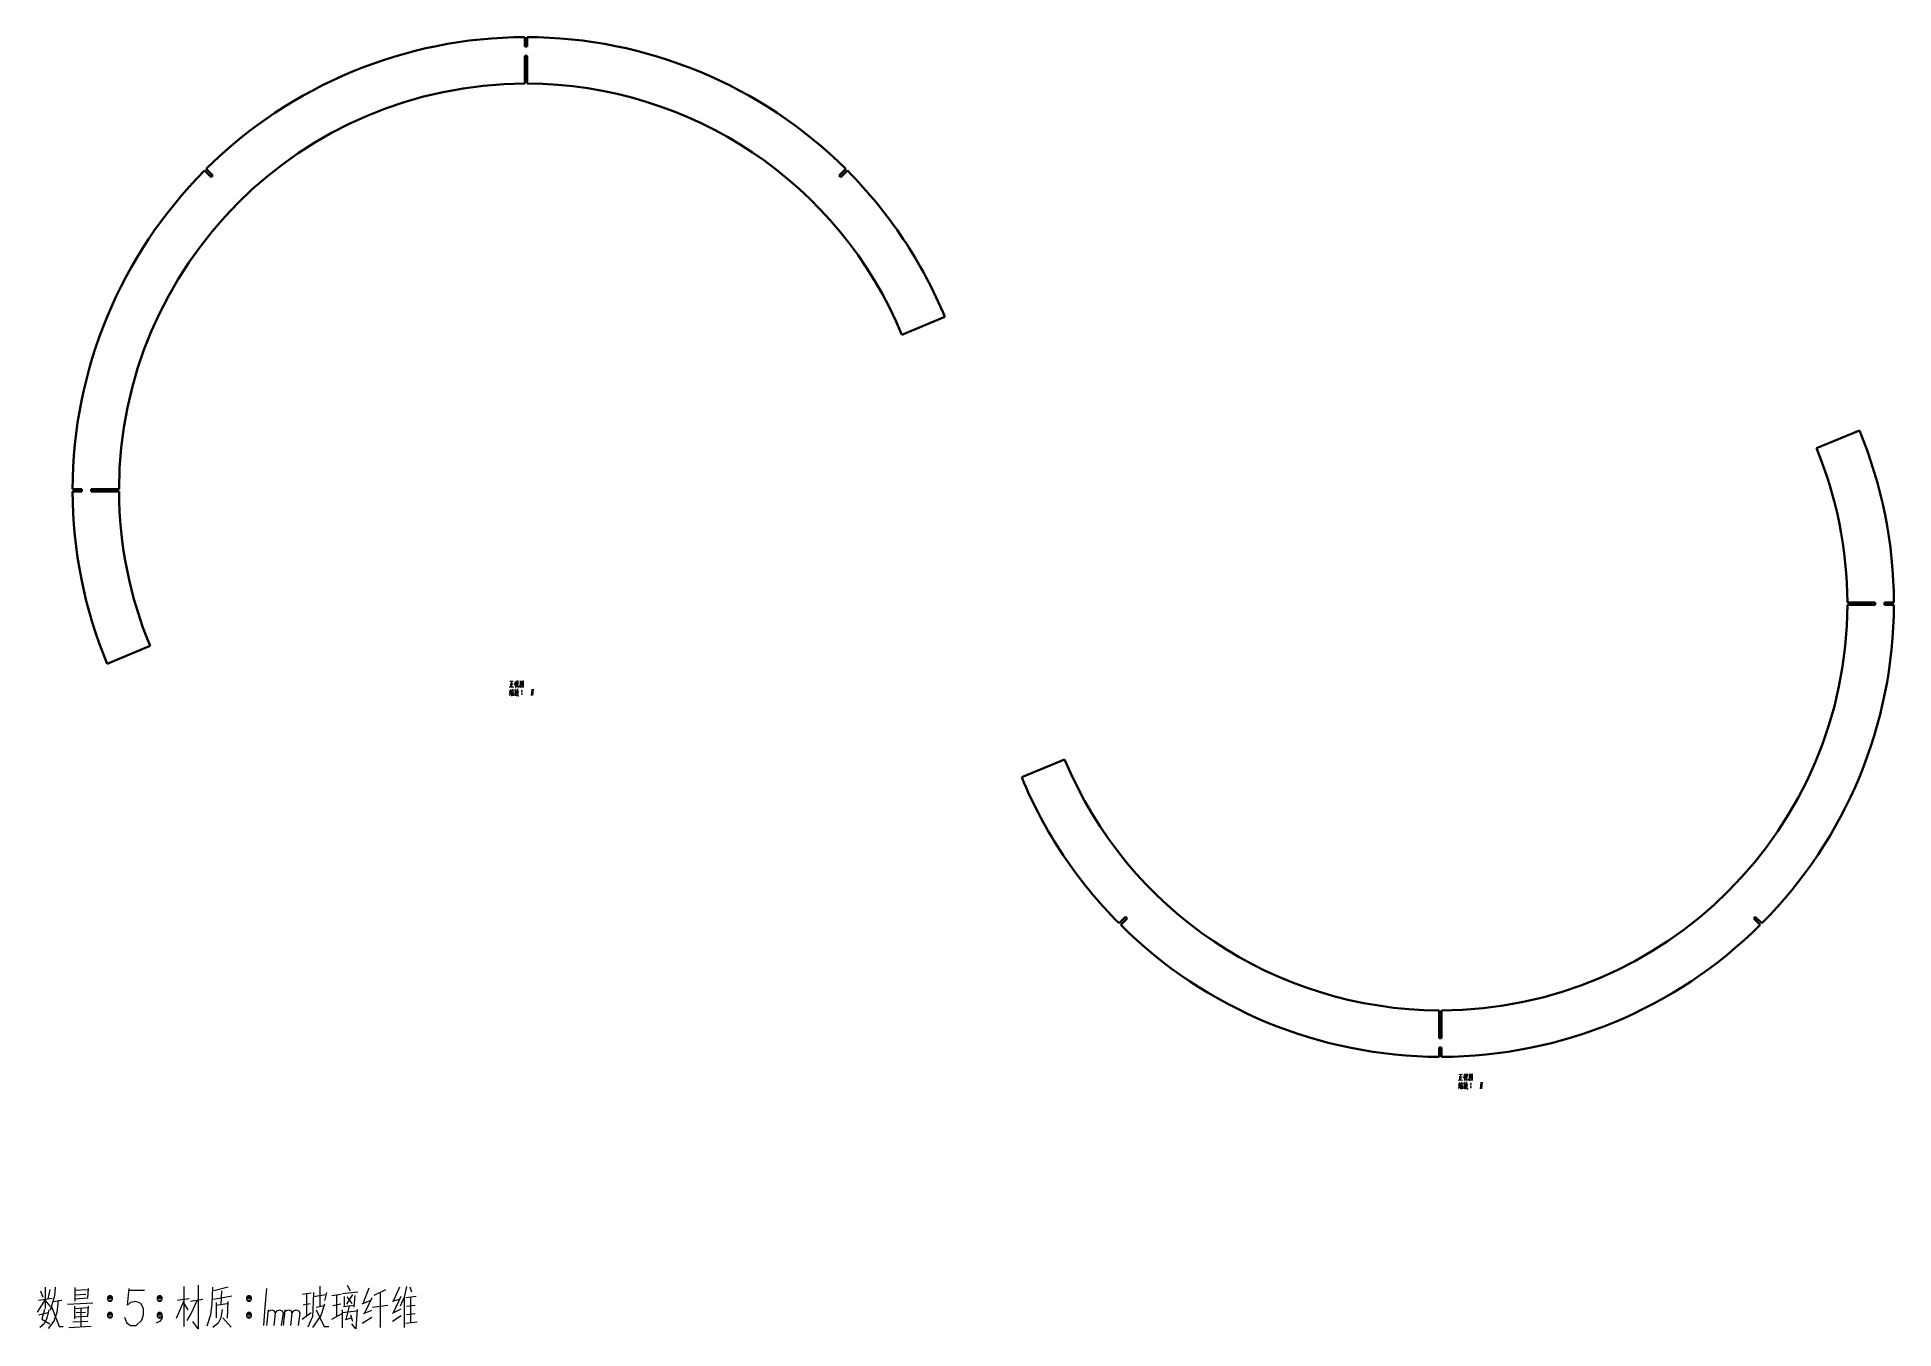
# Model space of a CAD drawing. Extents: x 150 to 949, y 156 to 712.
import ezdxf

# ---------------------------------------------------------------- set-up
doc = ezdxf.new("R2010")
doc.units = 0

msp = doc.modelspace()

# ---------------------------------------------------------------- linework, layer by layer
at = {"color": 1, "lineweight": 35, "ltscale": 0.100047}
for p, q in [((360.21, 711.89), (360.21, 707.88)), ((361.21, 711.89), (361.21, 707.88)), ((949.05, 468.52), (945.05, 468.52)), ((949.05, 467.52), (945.05, 467.52))]:
    msp.add_line(p, q, dxfattribs=at)
at = {"color": 1, "lineweight": 35, "ltscale": 0.025}
for p, q in [((361.21, 707.88), (360.21, 707.88)), ((360.21, 703.89), (361.21, 703.89)), ((169.71, 516.39), (169.71, 517.39)), ((173.71, 517.39), (173.71, 516.39)), ((941.05, 468.52), (941.05, 467.52)), ((945.05, 467.52), (945.05, 468.52)), ((753.55, 281.02), (754.55, 281.02)), ((754.55, 277.02), (753.55, 277.02))]:
    msp.add_line(p, q, dxfattribs=at)
at = {"color": 1, "lineweight": 35, "ltscale": 0.3}
for p, q in [((360.21, 691.89), (360.21, 703.89)), ((361.21, 691.89), (361.21, 703.89)), ((185.71, 517.39), (173.71, 517.39)), ((185.71, 516.39), (173.71, 516.39)), ((929.05, 468.52), (941.05, 468.52)), ((929.05, 467.52), (941.05, 467.52)), ((753.55, 293.02), (753.55, 281.02)), ((754.55, 293.02), (754.55, 281.02))]:
    msp.add_line(p, q, dxfattribs=at)
at = {"color": 1, "lineweight": 35, "ltscale": 0.1}
for p, q in [((223.18, 655.13), (226.01, 652.3)), ((498.24, 655.13), (495.41, 652.3))]:
    msp.add_line(p, q, dxfattribs=at)
at = {"color": 1, "lineweight": 35, "ltscale": 0.100049}
for p, q in [((222.47, 654.42), (225.3, 651.59)), ((498.95, 654.42), (496.12, 651.59)), ((615.81, 330.49), (618.64, 333.32)), ((892.29, 330.49), (889.46, 333.32))]:
    msp.add_line(p, q, dxfattribs=at)
at = {"color": 1, "lineweight": 35, "ltscale": 0.025001}
for p, q in [((226.01, 652.3), (225.3, 651.59)), ((496.12, 651.59), (495.41, 652.3))]:
    msp.add_line(p, q, dxfattribs=at)
at = {"color": 1, "lineweight": 35}
for p, q in [((522.42, 583.78), (540.9, 591.43)), ((915.76, 534.91), (934.24, 542.56)), ((180.58, 442.19), (199.06, 449.84)), ((573.93, 393.32), (592.41, 400.97))]:
    msp.add_line(p, q, dxfattribs=at)
at = {"color": 1, "lineweight": 35, "ltscale": 0.100048}
for p, q in [((165.71, 517.39), (169.71, 517.39)), ((165.71, 516.39), (169.71, 516.39)), ((616.52, 329.78), (619.35, 332.61)), ((891.58, 329.78), (888.76, 332.61)), ((753.55, 273.02), (753.55, 277.02)), ((754.55, 273.02), (754.55, 277.02))]:
    msp.add_line(p, q, dxfattribs=at)
at = {"color": 1, "lineweight": 35, "ltscale": 0.024999}
for p, q in [((619.35, 332.61), (618.64, 333.32)), ((888.76, 332.61), (889.46, 333.32))]:
    msp.add_line(p, q, dxfattribs=at)
at = {"color": 1, "lineweight": 13}
for points in [[(353.48, 432.21), (355.44, 432.32)], [(353.76, 434.63), (355.26, 434.7)], [(354.04, 433.82), (354.04, 432.25)], [(354.53, 434.63), (354.53, 433.47), (354.53, 432.28)], [(354.53, 433.51), (355.16, 433.58)], [(354.74, 431.34), (354.91, 430.95)], [(356.35, 434.24), (356.17, 433.75), (355.68, 433.02)], [(355.72, 434.03), (356.28, 434.1)], [(356, 434.91), (356.28, 434.49)], [(356.17, 433.75), (356.17, 431.97)], [(356.17, 433.58), (356.49, 433.26)], [(356.21, 431.41), (356.31, 430.85)], [(356.28, 431.97), (356.56, 432.25)], [(356.56, 432.25), (356.8, 432.6)], [(356.77, 434.87), (356.77, 433.19)], [(357.43, 434.7), (356.77, 434.63)], [(356.98, 433.23), (356.8, 432.6)], [(357.08, 434.28), (356.98, 433.23)], [(357.12, 431.44), (357.05, 430.71)], [(357.12, 432.25), (357.12, 433.33)], [(357.26, 432.14), (357.12, 432.25)], [(357.68, 432.14), (357.26, 432.14)], [(357.36, 433.12), (357.43, 434.8)], [(357.68, 432.77), (357.68, 432.14)], [(358.2, 434.91), (358.2, 433.44), (358.2, 431.93)], [(358.2, 434.87), (358.2, 433.47), (358.2, 432.07)], [(359.67, 434.73), (358.2, 434.59)], [(358.2, 432.18), (359.57, 432.28)], [(358.27, 432.98), (358.76, 433.4)], [(358.97, 434.45), (358.41, 433.65)], [(358.73, 433.89), (359.43, 433.16)], [(358.73, 432.81), (359.08, 432.42)], [(358.76, 434.1), (359.22, 434.17)], [(358.76, 433.4), (358.97, 433.68)], [(358.83, 433.19), (359.08, 432.91)], [(358.97, 433.68), (359.32, 434.31)], [(359.43, 433.16), (359.6, 433.19)], [(359.64, 432), (359.64, 432.11), (359.57, 432.28)], [(359.64, 432.11), (359.64, 433.47), (359.67, 434.87)], [(363.17, 431.27), (363.07, 429.87), (362.96, 428.47)], [(363.77, 431.27), (363.66, 429.87), (363.56, 428.47)], [(353.51, 428.71), (354.21, 429.1)], [(353.97, 430.15), (353.55, 430.01)], [(354.04, 431.16), (353.58, 430.08)], [(353.62, 429.38), (354.14, 429.55)], [(354.11, 430.39), (353.65, 429.38)], [(354.42, 429.87), (354.11, 429.38)], [(354.35, 430.85), (354.25, 430.29)], [(354.35, 430.71), (355.4, 430.85)], [(354.6, 430.43), (354.42, 429.87)], [(354.46, 429.94), (354.46, 428.22)], [(354.67, 430.15), (355.37, 430.25)], [(354.74, 429.73), (354.77, 428.33)], [(354.74, 429.62), (355.26, 429.69)], [(354.77, 429.06), (355.16, 429.13)], [(355.23, 428.57), (354.81, 428.5)], [(354.98, 430.18), (354.91, 429.62)], [(355.3, 429.8), (355.23, 428.4)], [(355.44, 430.95), (355.3, 430.5)], [(356.21, 430.57), (356.1, 429.66), (356, 429.24), (355.68, 428.36)], [(355.72, 430.5), (356.77, 430.64)], [(356.52, 430.08), (356.42, 429.24), (356.28, 428.4), (356.07, 428.68)], [(356.14, 429.9), (356.52, 429.97)], [(356.91, 428.82), (356.52, 428.29)], [(356.91, 430.08), (356.73, 429.52)], [(356.84, 429.83), (357.4, 428.4)], [(357.05, 430.71), (356.91, 430.08)], [(357.19, 429.45), (356.91, 428.82)], [(356.98, 430.32), (357.68, 430.46)], [(357.4, 430.39), (357.19, 429.45)], [(357.4, 428.4), (357.71, 428.4)], [(358.73, 430.53), (359.11, 430.53)], [(358.73, 429.27), (359.11, 429.27)], [(358.76, 430.64), (359.08, 430.64)], [(358.76, 430.39), (359.08, 430.39)], [(358.76, 429.38), (359.08, 429.38)], [(358.76, 429.13), (359.08, 429.13)], [(363.17, 430.53), (363.56, 430.53)], [(363.17, 429.27), (363.56, 429.27)], [(363.21, 430.64), (363.52, 430.64)], [(363.21, 430.39), (363.52, 430.39)], [(363.21, 429.38), (363.52, 429.38)], [(363.21, 429.13), (363.52, 429.13)], [(761.95, 265.46), (763.45, 265.53)], [(762.23, 264.65), (762.23, 263.08)], [(762.72, 265.46), (762.72, 264.3), (762.72, 263.11)], [(762.72, 264.34), (763.35, 264.41)], [(764.54, 265.07), (764.36, 264.58), (763.87, 263.85)], [(763.91, 264.86), (764.47, 264.93)], [(764.19, 265.74), (764.47, 265.32)], [(764.36, 264.58), (764.36, 262.8)], [(764.36, 264.41), (764.68, 264.09)], [(764.96, 265.7), (764.96, 264.02)], [(765.62, 265.53), (764.96, 265.46)], [(765.17, 264.06), (764.99, 263.43)], [(765.27, 265.11), (765.17, 264.06)], [(765.31, 263.08), (765.31, 264.16)], [(765.55, 263.95), (765.62, 265.63)], [(765.87, 263.6), (765.87, 262.97)], [(766.39, 265.74), (766.39, 264.27), (766.39, 262.76)], [(766.39, 265.7), (766.39, 264.3), (766.39, 262.9)], [(767.86, 265.56), (766.39, 265.42)], [(766.46, 263.81), (766.95, 264.23)], [(767.16, 265.28), (766.6, 264.48)], [(766.92, 264.72), (767.62, 263.99)], [(766.92, 263.64), (767.27, 263.25)], [(766.95, 264.93), (767.41, 265)], [(766.95, 264.23), (767.16, 264.51)], [(767.02, 264.02), (767.27, 263.74)], [(767.16, 264.51), (767.51, 265.14)], [(767.62, 263.99), (767.79, 264.02)], [(767.83, 262.94), (767.83, 264.3), (767.86, 265.7)], [(761.67, 263.04), (763.63, 263.15)], [(761.7, 259.54), (762.4, 259.93)], [(762.16, 260.98), (761.74, 260.84)], [(762.23, 261.99), (761.77, 260.91)], [(761.81, 260.21), (762.33, 260.38)], [(762.3, 261.22), (761.84, 260.21)], [(762.61, 260.7), (762.3, 260.21)], [(762.54, 261.68), (762.44, 261.12)], [(762.54, 261.54), (763.59, 261.68)], [(762.79, 261.26), (762.61, 260.7)], [(762.65, 260.77), (762.65, 259.05)], [(762.86, 260.98), (763.56, 261.08)], [(762.93, 262.17), (763.1, 261.78)], [(762.93, 260.56), (762.96, 259.16)], [(762.93, 260.45), (763.45, 260.52)], [(762.96, 259.89), (763.35, 259.96)], [(763.42, 259.4), (763, 259.33)], [(763.17, 261.01), (763.1, 260.45)], [(763.49, 260.63), (763.42, 259.23)], [(763.63, 261.78), (763.49, 261.33)], [(764.4, 261.4), (764.29, 260.49), (764.19, 260.07), (763.87, 259.19)], [(763.91, 261.33), (764.96, 261.47)], [(764.71, 260.91), (764.61, 260.07), (764.47, 259.23), (764.26, 259.51)], [(764.33, 260.73), (764.71, 260.8)], [(764.4, 262.24), (764.5, 261.68)], [(764.47, 262.8), (764.75, 263.08)], [(765.1, 259.65), (764.71, 259.12)], [(764.75, 263.08), (764.99, 263.43)], [(765.1, 260.91), (764.92, 260.35)], [(765.03, 260.66), (765.59, 259.23)], [(765.24, 261.54), (765.1, 260.91)], [(765.38, 260.28), (765.1, 259.65)], [(765.17, 261.15), (765.87, 261.29)], [(765.31, 262.27), (765.24, 261.54)], [(765.45, 262.97), (765.31, 263.08)], [(765.59, 261.22), (765.38, 260.28)], [(765.87, 262.97), (765.45, 262.97)], [(765.59, 259.23), (765.9, 259.23)], [(766.39, 263.01), (767.76, 263.11)], [(766.92, 261.36), (767.3, 261.36)], [(766.92, 260.1), (767.3, 260.1)], [(766.95, 261.47), (767.27, 261.47)], [(766.95, 261.22), (767.27, 261.22)], [(766.95, 260.21), (767.27, 260.21)], [(766.95, 259.96), (767.27, 259.96)], [(767.83, 262.83), (767.83, 262.94), (767.76, 263.11)], [(771.36, 262.1), (771.26, 260.7), (771.15, 259.3)], [(771.36, 261.36), (771.75, 261.36)], [(771.36, 260.1), (771.75, 260.1)], [(771.4, 261.47), (771.71, 261.47)], [(771.4, 261.22), (771.71, 261.22)], [(771.4, 260.21), (771.71, 260.21)], [(771.4, 259.96), (771.71, 259.96)], [(771.96, 262.1), (771.85, 260.7), (771.75, 259.3)]]:
    msp.add_lwpolyline(points, dxfattribs=at)
for points in [[(358.83, 430.32), (359.01, 430.32), (359.11, 430.43), (359.11, 430.6), (359.01, 430.71), (358.83, 430.71), (358.73, 430.6), (358.73, 430.43)], [(358.83, 429.06), (359.01, 429.06), (359.11, 429.17), (359.11, 429.34), (359.01, 429.45), (358.83, 429.45), (358.73, 429.34), (358.73, 429.17)], [(363.28, 430.32), (363.45, 430.32), (363.56, 430.43), (363.56, 430.6), (363.45, 430.71), (363.28, 430.71), (363.17, 430.6), (363.17, 430.43)], [(363.28, 429.06), (363.45, 429.06), (363.56, 429.17), (363.56, 429.34), (363.45, 429.45), (363.28, 429.45), (363.17, 429.34), (363.17, 429.17)], [(767.02, 261.15), (767.2, 261.15), (767.3, 261.26), (767.3, 261.43), (767.2, 261.54), (767.02, 261.54), (766.92, 261.43), (766.92, 261.26)], [(767.02, 259.89), (767.2, 259.89), (767.3, 260), (767.3, 260.17), (767.2, 260.28), (767.02, 260.28), (766.92, 260.17), (766.92, 260)], [(771.47, 261.15), (771.64, 261.15), (771.75, 261.26), (771.75, 261.43), (771.64, 261.54), (771.47, 261.54), (771.36, 261.43), (771.36, 261.26)], [(771.47, 259.89), (771.64, 259.89), (771.75, 260), (771.75, 260.17), (771.64, 260.28), (771.47, 260.28), (771.36, 260.17), (771.36, 260)]]:
    msp.add_lwpolyline(points, close=True, dxfattribs=at)
at = {"color": 7, "lineweight": 13}
for points in [[(153.87, 168.53), (150.47, 163.13)], [(151.07, 168.33), (156.87, 169.13)], [(151.87, 172.33), (152.87, 169.53)], [(153.87, 173.93), (153.87, 164.73)], [(153.87, 168.13), (156.07, 165.53)], [(155.87, 172.93), (155.07, 168.93)], [(157.27, 167.73), (156.07, 163.93)], [(157.87, 170.13), (157.27, 167.73)], [(157.27, 167.73), (161.07, 168.33)], [(158.27, 173.93), (157.87, 170.13)], [(159.47, 168.13), (158.87, 162.93)], [(166.67, 173.73), (166.67, 167.93)], [(166.67, 172.53), (172.27, 172.93)], [(166.67, 170.53), (171.47, 170.93)], [(172.27, 169.13), (166.67, 168.73)], [(172.47, 173.33), (172.07, 169.13)], [(180.67, 169.13), (182.87, 169.13)], [(180.87, 169.73), (182.67, 169.73)], [(180.87, 168.33), (182.67, 168.33)], [(188.07, 160.93), (188.87, 158.73), (190.67, 157.33), (193.07, 157.33), (195.47, 159.73), (196.27, 162.13), (196.27, 164.73), (195.07, 166.93), (192.87, 167.73), (190.67, 167.33), (189.27, 166.13), (190.07, 173.33)], [(190.07, 172.53), (196.67, 172.53)], [(202.07, 169.13), (204.27, 169.13)], [(202.27, 169.73), (204.07, 169.73)], [(202.27, 168.33), (204.07, 168.33)], [(210.47, 160.53), (213.67, 168.13)], [(215.87, 168.93), (210.87, 168.13)], [(213.67, 156.93), (213.67, 165.53), (213.67, 174.13)], [(216.47, 167.93), (221.67, 168.73)], [(219.27, 168.33), (216.87, 162.93)], [(219.67, 174.73), (219.67, 165.33), (219.67, 155.93)], [(225.87, 173.93), (225.67, 166.73), (225.07, 161.93), (223.47, 157.13)], [(232.67, 173.93), (225.87, 172.13)], [(226.27, 168.73), (234.27, 170.13)], [(229.67, 166.33), (229.87, 172.33)], [(232.47, 167.73), (232.27, 160.53)], [(240.47, 169.13), (242.67, 169.13)], [(240.67, 169.73), (242.47, 169.73)], [(240.67, 168.33), (242.47, 168.33)], [(249.07, 173.33), (248.47, 165.33), (247.87, 157.33)], [(268.27, 171.33), (264.67, 170.73)], [(266.47, 161.73), (266.47, 170.93)], [(269.27, 171.53), (269.07, 164.13)], [(269.27, 169.93), (274.67, 170.73)], [(272.07, 174.33), (272.07, 165.73)], [(274.87, 171.53), (274.07, 168.13)], [(281.27, 170.73), (277.27, 170.13)], [(279.27, 170.33), (279.27, 161.53)], [(281.67, 171.13), (288.47, 171.93)], [(282.47, 169.93), (282.47, 165.73)], [(286.07, 170.73), (283.47, 166.53)], [(283.67, 169.73), (285.87, 166.93)], [(283.87, 174.73), (285.07, 172.33)], [(286.87, 165.33), (287.27, 170.33)], [(290.27, 166.73), (293.67, 168.13)], [(293.07, 173.53), (290.67, 167.13)], [(294.47, 169.33), (291.27, 162.73)], [(300.27, 172.73), (295.27, 170.33)], [(298.07, 171.53), (298.07, 164.13), (298.07, 156.53)], [(303.27, 167.93), (306.27, 168.73)], [(306.27, 173.93), (303.67, 168.13)], [(306.87, 169.93), (303.67, 163.13)], [(308.27, 169.53), (306.67, 165.73)], [(309.27, 174.13), (308.27, 169.53)], [(308.27, 169.33), (308.27, 156.53)], [(313.47, 169.93), (309.07, 169.33)], [(311.67, 171.73), (310.87, 173.93)], [(311.07, 169.53), (311.07, 158.73)], [(151.07, 161.93), (155.27, 162.93)], [(153.67, 164.33), (152.47, 160.13)], [(152.47, 160.13), (155.87, 158.13)], [(154.67, 160.53), (153.47, 158.13)], [(155.47, 164.13), (154.67, 160.53)], [(156.67, 165.53), (159.87, 156.93)], [(158.87, 162.93), (157.67, 159.33)], [(163.47, 166.53), (174.47, 167.13)], [(166.47, 165.73), (166.47, 160.33)], [(166.47, 164.73), (172.27, 165.13)], [(172.27, 161.33), (166.47, 160.93)], [(167.27, 162.93), (171.27, 163.13)], [(169.27, 164.93), (169.27, 156.93)], [(172.47, 165.73), (172.07, 161.33)], [(180.67, 161.93), (182.87, 161.93)], [(180.87, 162.53), (182.67, 162.53)], [(180.87, 161.13), (182.67, 161.13)], [(204.27, 161.33), (204.07, 160.33), (203.07, 159.13), (201.67, 158.33)], [(202.07, 161.93), (204.27, 161.93)], [(202.27, 162.53), (204.07, 162.53)], [(202.27, 161.13), (204.07, 161.13)], [(215.47, 164.13), (213.67, 166.93)], [(216.87, 162.93), (214.87, 159.53)], [(230.07, 164.33), (229.47, 160.73), (228.27, 158.33), (226.07, 156.53)], [(227.47, 167.33), (227.47, 160.73)], [(232.27, 166.73), (227.47, 165.93)], [(230.27, 160.73), (233.87, 156.73)], [(240.47, 161.93), (242.67, 161.93)], [(240.67, 162.53), (242.47, 162.53)], [(240.67, 161.13), (242.47, 161.13)], [(249.87, 164.13), (249.07, 157.33)], [(249.87, 163.33), (250.27, 163.73), (251.47, 164.13), (252.47, 163.73), (252.87, 162.73), (252.27, 157.33)], [(252.87, 162.73), (253.67, 163.73), (254.67, 164.13), (255.87, 163.73), (256.27, 162.73), (255.47, 157.33)], [(257.07, 164.13), (256.27, 157.33)], [(257.07, 163.33), (257.47, 163.73), (258.67, 164.13), (259.67, 163.73), (260.07, 162.73), (259.47, 157.33)], [(260.07, 162.73), (260.87, 163.73), (261.87, 164.13), (263.07, 163.73), (263.47, 162.73), (262.67, 157.33)], [(264.47, 160.13), (268.27, 162.93)], [(264.86, 166.33), (267.87, 166.93)], [(268.87, 161.33), (266.87, 156.73)], [(269.07, 164.13), (268.87, 161.33)], [(272.47, 161.73), (268.87, 156.53)], [(270.47, 165.33), (273.87, 165.93)], [(270.47, 164.13), (273.87, 156.93)], [(274.07, 166.53), (272.47, 161.73)], [(277.27, 160.13), (281.67, 162.53)], [(277.67, 165.93), (281.07, 166.73)], [(281.67, 164.13), (281.67, 156.33)], [(281.67, 162.93), (287.87, 163.73)], [(282.27, 165.53), (286.87, 166.13)], [(283.07, 159.93), (285.67, 160.73)], [(284.67, 165.73), (283.27, 159.93)], [(285.27, 161.93), (286.07, 159.33)], [(288.07, 164.33), (287.47, 155.93)], [(290.27, 158.33), (294.47, 160.93)], [(290.87, 162.53), (294.47, 163.93)], [(294.67, 165.33), (301.27, 166.13)], [(303.27, 162.73), (307.07, 164.53)], [(303.27, 159.33), (307.07, 161.73)], [(309.27, 165.73), (313.07, 166.13)], [(309.27, 162.13), (313.07, 162.53)], [(153.47, 158.13), (151.67, 156.53)], [(157.67, 159.33), (155.27, 156.13)], [(159.87, 156.93), (161.67, 156.93)], [(164.07, 156.53), (173.67, 157.13)], [(165.87, 158.93), (172.27, 159.33)], [(219.67, 155.93), (217.47, 159.13)], [(273.87, 156.93), (275.87, 156.93)], [(287.47, 155.93), (285.87, 158.13)], [(309.07, 158.33), (313.87, 158.93)]]:
    msp.add_lwpolyline(points, dxfattribs=at)
for points in [[(181.27, 167.93), (182.27, 167.93), (182.87, 168.53), (182.87, 169.53), (182.27, 170.13), (181.27, 170.13), (180.67, 169.53), (180.67, 168.53)], [(202.67, 167.93), (203.67, 167.93), (204.27, 168.53), (204.27, 169.53), (203.67, 170.13), (202.67, 170.13), (202.07, 169.53), (202.07, 168.53)], [(241.07, 167.93), (242.07, 167.93), (242.67, 168.53), (242.67, 169.53), (242.07, 170.13), (241.07, 170.13), (240.47, 169.53), (240.47, 168.53)], [(181.27, 160.73), (182.27, 160.73), (182.87, 161.33), (182.87, 162.33), (182.27, 162.93), (181.27, 162.93), (180.67, 162.33), (180.67, 161.33)], [(202.67, 160.73), (203.67, 160.73), (204.27, 161.33), (204.27, 162.33), (203.67, 162.93), (202.67, 162.93), (202.07, 162.33), (202.07, 161.33)], [(241.07, 160.73), (242.07, 160.73), (242.67, 161.33), (242.67, 162.33), (242.07, 162.93), (241.07, 162.93), (240.47, 162.33), (240.47, 161.33)]]:
    msp.add_lwpolyline(points, close=True, dxfattribs=at)
at = {"color": 1, "lineweight": 35}
for centre, radius, start, end in [((360.71, 516.89), 195, 90.14691, 134.85308), ((360.71, 516.89), 195, 45.14692, 89.85309), ((360.71, 516.89), 175, 90.1637, 179.8363), ((360.71, 516.89), 175, 22.47234, 89.8363), ((360.71, 516.89), 195, 135.14692, 179.85309), ((360.71, 516.89), 195, 22.47518, 44.85309), ((754.05, 468.02), 195, 0.14691, 22.47518), ((754.05, 468.02), 175, 0.1637, 22.47234), ((360.71, 516.89), 195, 180.14691, 202.52483), ((360.71, 516.89), 175, 180.1637, 202.52767), ((754.05, 468.02), 175, 270.1637, 359.8363), ((754.05, 468.02), 195, 315.14691, 359.85309), ((754.05, 468.02), 175, 202.52767, 269.8363), ((754.05, 468.02), 195, 202.52483, 224.85308), ((754.05, 468.02), 195, 225.14692, 269.85309), ((754.05, 468.02), 195, 270.14691, 314.85309)]:
    msp.add_arc(centre, radius, start, end, dxfattribs=at)

doc.saveas('drawing.dxf')
